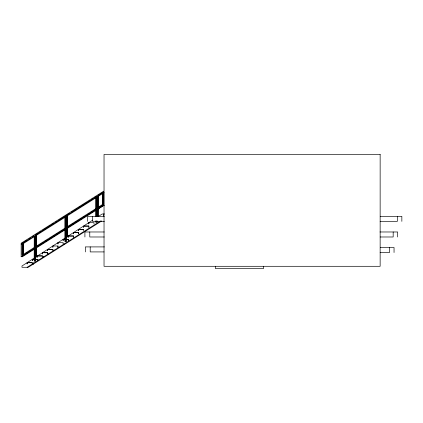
<?xml version="1.0" encoding="UTF-8"?>
<svg xmlns="http://www.w3.org/2000/svg" width="423" height="423" viewBox="0 0 423 423"><rect width="100%" height="100%" fill="white"/><g stroke="black" fill="none" stroke-linecap="round" stroke-linejoin="round"><path stroke-width="0.63" d="M92.764 220.097L21.98 265.998L21.98 267.288L28.262 267.288L101.79 220.912M98.284 216.507L102.165 214.001L104.576 214.001M103.492 204.843L96.952 208.973L103.54 204.843L103.54 191.244L103.54 204.843M104.116 205.192L98.12 208.973L104.164 205.192M103.54 191.244L21.15 243.177L21.15 256.782L34.274 248.528L21.15 256.782M22.863 242.834L23.952 242.146M24.497 241.803L27.284 240.047M28.954 238.995L30.625 237.943M32.291 236.891L33.962 235.833M35.632 234.781L37.858 233.38M38.974 232.676L41.2 231.27M42.316 230.567L50.11 225.655M51.775 224.602L53.446 223.545M55.117 222.493L57.343 221.086M58.459 220.388L60.685 218.982M61.8 218.279L64.026 216.877M65.697 215.82L67.363 214.768M68.478 214.064L69.594 213.366M71.26 212.309L73.491 210.908M74.601 210.205L76.827 208.798M77.943 208.095L80.169 206.694M81.279 205.99L83.511 204.584M84.621 203.886L86.847 202.48M87.963 201.776L90.189 200.375M91.305 199.672L92.97 198.614M94.641 197.562L95.757 196.859M97.983 195.458L99.654 194.406M100.764 193.702L102.435 192.65M21.15 244.208L34.274 235.96L34.274 261.102M34.274 235.96L34.231 261.102L35.305 261.102L35.262 235.31L103.54 192.275M22.319 244.214L35.447 235.96L35.447 257.237M36.431 257.237L36.431 235.31L104.116 192.618M35.262 246.847L65.121 228.045M66.104 227.394L95.905 208.602M96.952 207.936L102.667 204.362L102.667 192.825L102.667 204.362M25.412 253.8L27.632 252.404M28.743 251.701L30.958 250.3M32.069 249.602L33.179 248.904M36.431 246.852L42.506 243.019M44.161 241.977L45.816 240.93M46.921 240.232L48.576 239.191M50.231 238.144L55.202 235.014M56.307 234.316L58.517 232.92M59.622 232.227L61.827 230.831M62.932 230.138L64.587 229.092M67.273 227.4L73.343 223.566M74.998 222.524L76.653 221.483M77.758 220.785L86.038 215.566M87.138 214.868L89.348 213.478M90.448 212.78L92.103 211.738M93.208 211.04L95.418 209.649M98.12 207.942L100.182 206.641M101.213 205.99L103.794 204.367L103.794 192.825M22.361 256.782L22.361 243.177L22.319 256.782L35.447 248.534M27.135 267.288L100.669 220.912M97.073 209.634L67.32 228.431M97.137 197.049L97.137 216.391M104.338 216.354L87.63 216.354L87.63 221.361M380.235 216.354L401.85 216.354L401.85 221.361M66.242 216.507L66.289 237.784M104.375 221.361L92.494 221.361L92.494 216.354M380.145 221.361L397.35 221.361L397.35 216.354M93.991 224.01L93.991 222.641L88.835 222.641L88.835 224.01L88.915 222.72M66.242 229.081L36.478 247.883M83.606 229.403L78.604 229.403L78.53 230.694L78.53 229.329L83.685 229.329L83.685 230.694M104.248 231.978L84.907 231.978L84.907 236.986M379.986 231.978L397.673 231.978L397.673 236.986M35.262 235.31L35.305 261.102M36.431 235.31L36.478 246.271M104.291 236.986L89.776 236.986L89.776 231.978M380.145 236.986L393.173 236.986L393.173 231.978M65.121 241.649L65.073 216.507L65.073 241.649L66.152 241.649L66.152 215.857L66.104 241.649M22.065 243.659L22.022 255.201L34.231 247.497M64.259 244.018L63.069 244.018L63.143 242.649L57.988 242.649L57.988 244.018L58.067 242.728M104.418 246.91L85.335 246.91L85.335 251.918M59.104 247.36L57.914 247.36L57.914 246.07M380.293 247.513L394.046 247.513L394.046 252.52M52.759 249.411L47.757 249.411L47.683 250.702L47.683 249.332L52.838 249.332L52.759 250.702L53.948 250.702L53.948 249.792M104.063 251.918L90.205 251.918L90.205 246.91M380.145 252.52L389.546 252.52L389.546 247.513M48.793 254.043L47.603 254.043L47.603 252.753L42.607 252.753L42.527 254.043L42.527 252.679L47.683 252.679L47.683 254.043M42.448 255.968L37.451 255.968L37.372 257.258L37.372 255.894L42.527 255.894L42.448 257.258L43.638 257.258L43.638 256.349M263.54 266.596L263.54 268.573L215.402 268.573L215.402 266.596M103.445 214.001L103.455 216.576M98.168 207.365L98.168 196.399L98.12 216.391L98.168 208.655M96.999 216.391L96.999 196.399L96.952 216.391M96.999 220.901L96.999 222.191L95.921 222.191L95.921 220.901M96.952 220.901L96.952 222.191M95.968 216.391L95.968 197.049L95.921 216.391M95.968 220.901L95.968 222.191M67.32 226.818L67.273 215.857L67.273 237.139M67.32 228.108L67.32 236.494M57.988 247.36L57.988 245.99L52.838 245.99L52.838 247.36L52.912 246.07M38.562 259.77L38.562 260.679L37.372 260.679L37.372 259.389L32.375 259.389L32.296 260.679L32.296 259.315L37.451 259.315L37.451 260.679M36.478 247.561L36.478 256.592M33.412 263.111L33.412 264.021L32.222 264.021L32.222 262.731L27.22 262.731L27.141 264.021L27.141 262.657L32.296 262.657L32.296 264.021M33.332 262.731L33.332 264.021M23.233 254.561L23.233 243.664L23.191 254.561M65.073 229.076L35.262 247.878L65.121 229.076M95.905 209.634L66.104 228.425L95.905 209.634M380.145 154.427L104.032 154.427L104.032 266.3L380.145 266.3L380.145 154.427M88.835 226.035L83.685 226.035L83.685 227.4L83.759 226.109L88.761 226.109L88.835 227.4L88.835 226.035M78.53 232.544L73.375 232.544L73.375 233.908L73.454 232.618L78.451 232.618L78.53 233.908L78.53 232.544M73.454 235.965L68.299 235.965L68.299 237.329L68.378 236.039L73.375 236.039L73.454 237.329L73.454 235.965M68.299 239.307L63.143 239.307L63.143 240.671L63.223 239.381L68.219 239.381L68.299 240.671L68.299 239.307"/></g></svg>
